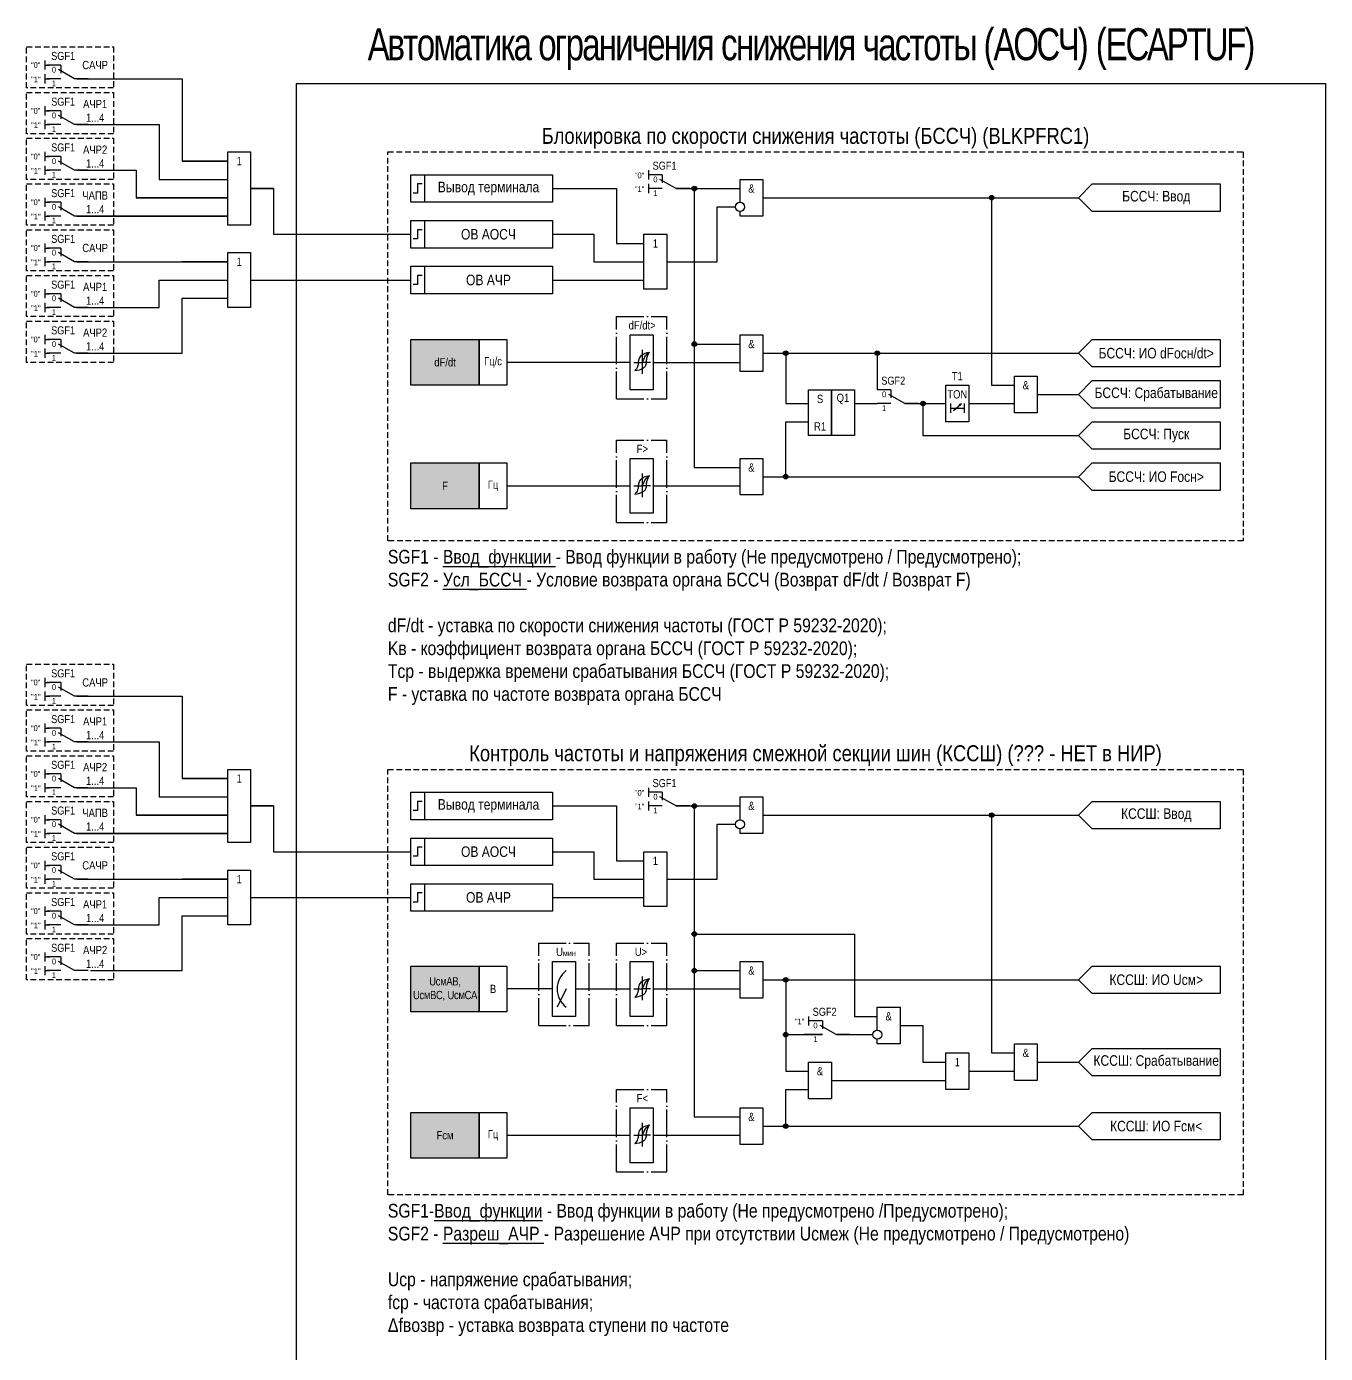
# Model space of a CAD drawing. Header units: millimetres. Extents: x -1311 to 1381, y -299 to 1200.
# Drawn here: x -1311 to -1027, y 900.3 to 1190.4 of the extents above; entities that cross this region are included whole.
import ezdxf
from ezdxf.enums import TextEntityAlignment as Align

# ---------------------------------------------------------------- set-up
doc = ezdxf.new("R2010")
doc.units = ezdxf.units.MM
doc.linetypes.add('ACAD_ISO04W100', pattern=[30, 24, -3, 0, -3])
doc.linetypes.add('штриховая2', pattern=[0.375, 0.25, -0.125])
doc.layers.add('Основная', color=7, linetype='Continuous')
doc.styles.add('1.8_Gost_RD', font='ARIALN.TTF', dxfattribs={"height": 1.8})
doc.styles.add('2.5_Gost_RD', font='ARIALN.TTF', dxfattribs={"height": 2.5})
doc.styles.add('3.5_Gost_RD', font='ARIALN.TTF', dxfattribs={"height": 3.5})
doc.styles.add('Вывод', font='ARIALN.TTF', dxfattribs={"height": 2.5})
doc.styles.add('Компонент', font='ARIALN.TTF', dxfattribs={"height": 3.5})

# ---------------------------------------------------------------- blocks, each defined once
blk = doc.blocks.new('*U898')
at = {"layer": 'Основная', "linetype": 'ACAD_ISO04W100', "ltscale": 0.25}
for p, q in [((0, 0), (11, 0)), ((0, -18), (0, 0)), ((11, -18), (11, 0)), ((0, -18), (11, -18))]:
    blk.add_line(p, q, dxfattribs=at)
at = {"layer": 'Основная', "style": 'Компонент'}
blk.add_attdef('ОУ', text='', height=3.5, dxfattribs=at).set_placement((11, 0), align=Align.MIDDLE_CENTER)
blk = doc.blocks.new('*U993')
at = {"layer": 'Основная', "linetype": 'ACAD_ISO04W100', "ltscale": 0.25}
for p, q in [((0, 0), (11, 0)), ((0, -18), (0, 0)), ((11, -18), (11, 0)), ((0, -18), (11, -18))]:
    blk.add_line(p, q, dxfattribs=at)
at = {"layer": 'Основная', "style": 'Компонент'}
blk.add_attdef('ОУ', text='', height=3.5, dxfattribs=at).set_placement((11, 0), align=Align.MIDDLE_CENTER)
blk = doc.blocks.new('Точка')
at = {"ltscale": 100}
h = blk.add_hatch(color=256, dxfattribs=at)
h.dxf.hatch_style = 1
edge = h.paths.add_edge_path()
edge.add_arc((0, 0), 0.5, 0, 360)
blk.add_circle((0, 0), 0.5, dxfattribs=at)
blk = doc.blocks.new('*U958')
at = {"layer": 'Основная', "ltscale": 0.35}
blk.add_line((6, 6), (6, 2.5), dxfattribs=at)
at = {"layer": 'Основная', "color": 0}
blk.add_line((0, 0), (7, 4), dxfattribs=at)
blk = doc.blocks.new('*U1018')
at = {"layer": 'Основная', "color": 0}
for p, q in [((-3, 6), (-9, 6)), ((-3, 0), (-9, 0)), ((9, 0), (3, 0))]:
    blk.add_line(p, q, dxfattribs=at)
at = {"layer": 'Основная', "ltscale": 0.25, "xscale": -1}
blk.add_blockref('*U958', (3, 0), dxfattribs=at)
at = {"layer": 'Основная'}
for tag, height, style, p in [('ОУ', 3.5, 'Компонент', (-2, 10)), ('В1', 2.5, 'Вывод', (-13, 6)), ('В2', 2.5, 'Вывод', (-6, 4)), ('В3', 2.5, 'Вывод', (-6, -2))]:
    blk.add_attdef(tag, text='', height=height, dxfattribs=dict(at, style=style)).set_placement(p, align=Align.MIDDLE_CENTER)
blk = doc.blocks.new('*U985')
at = {"layer": 'Основная', "color": 0}
for p, q in [((-3, 6), (-9, 6)), ((-3, 0), (-9, 0)), ((9, 0), (3, 0))]:
    blk.add_line(p, q, dxfattribs=at)
at = {"layer": 'Основная', "ltscale": 0.25, "xscale": -1}
blk.add_blockref('*U958', (3, 0), dxfattribs=at)
at = {"layer": 'Основная'}
for tag, height, style, p in [('ОУ', 3.5, 'Компонент', (-2, 10)), ('В1', 2.5, 'Вывод', (-14, 6)), ('В2', 2.5, 'Вывод', (-6, 4)), ('В3', 2.5, 'Вывод', (-6, -2))]:
    blk.add_attdef(tag, text='', height=height, dxfattribs=dict(at, style=style)).set_placement(p, align=Align.MIDDLE_CENTER)

msp = doc.modelspace()

# ---------------------------------------------------------------- hatches: boundary and pattern name
at = {"ltscale": 100, "true_color": 0xf7941d}
h = msp.add_hatch(color=30, dxfattribs=at)
h.dxf.hatch_style = 1
h.paths.add_polyline_path([(-1227, 1122), (-1212, 1122), (-1212, 1112), (-1227, 1112)])
h = msp.add_hatch(color=30, dxfattribs=at)
h.dxf.hatch_style = 1
h.paths.add_polyline_path([(-1227, 1095), (-1212, 1095), (-1212, 1085), (-1227, 1085)])
h = msp.add_hatch(color=30, dxfattribs=at)
h.dxf.hatch_style = 1
h.paths.add_polyline_path([(-1227, 985), (-1212, 985), (-1212, 975), (-1227, 975)])
h = msp.add_hatch(color=30, dxfattribs=at)
h.dxf.hatch_style = 1
h.paths.add_polyline_path([(-1227, 953), (-1212, 953), (-1212, 943), (-1227, 943)])

# ---------------------------------------------------------------- linework, layer by layer
at = {"color": 6, "ltscale": 100}
for p, q in [((-1307, 1183), (-1307, 1181)), ((-1307, 1182), (-1306, 1182)), ((-1307, 1180), (-1307, 1178)), ((-1307, 1179), (-1306, 1179)), ((-1307, 1173), (-1307, 1171)), ((-1307, 1172), (-1306, 1172)), ((-1307, 1170), (-1307, 1168)), ((-1307, 1169), (-1306, 1169)), ((-1307, 1163), (-1307, 1161)), ((-1307, 1162), (-1306, 1162)), ((-1307, 1160), (-1307, 1158)), ((-1307, 1159), (-1306, 1159)), ((-1307, 1153), (-1307, 1151)), ((-1307, 1152), (-1306, 1152)), ((-1307, 1150), (-1307, 1148)), ((-1307, 1149), (-1306, 1149)), ((-1307, 1143), (-1307, 1141)), ((-1307, 1142), (-1306, 1142)), ((-1307, 1140), (-1307, 1138)), ((-1307, 1139), (-1306, 1139)), ((-1307, 1133), (-1307, 1131)), ((-1307, 1132), (-1306, 1132)), ((-1307, 1130), (-1307, 1128)), ((-1307, 1129), (-1306, 1129)), ((-1307, 1123), (-1307, 1121)), ((-1307, 1122), (-1306, 1122)), ((-1307, 1120), (-1307, 1118)), ((-1307, 1119), (-1306, 1119)), ((-1307, 1048), (-1307, 1046)), ((-1307, 1047), (-1306, 1047)), ((-1307, 1045), (-1307, 1043)), ((-1307, 1044), (-1306, 1044)), ((-1307, 1038), (-1307, 1036)), ((-1307, 1037), (-1306, 1037)), ((-1307, 1035), (-1307, 1033)), ((-1307, 1034), (-1306, 1034)), ((-1307, 1028), (-1307, 1026)), ((-1307, 1027), (-1306, 1027)), ((-1307, 1025), (-1307, 1023)), ((-1307, 1024), (-1306, 1024)), ((-1307, 1018), (-1307, 1016)), ((-1307, 1017), (-1306, 1017)), ((-1307, 1015), (-1307, 1013)), ((-1307, 1014), (-1306, 1014)), ((-1307, 1008), (-1307, 1006)), ((-1307, 1007), (-1306, 1007)), ((-1307, 1005), (-1307, 1003)), ((-1307, 1004), (-1306, 1004)), ((-1307, 998), (-1307, 996)), ((-1307, 997), (-1306, 997)), ((-1307, 995), (-1307, 993)), ((-1307, 994), (-1306, 994)), ((-1307, 988), (-1307, 986)), ((-1307, 987), (-1306, 987)), ((-1307, 985), (-1307, 983)), ((-1307, 984), (-1306, 984))]:
    msp.add_line(p, q, dxfattribs=at)
at = {"color": 7, "ltscale": 100}
for p, q in [((-1108.3, 1106.46), (-1106.63, 1107.95)), ((-1106.63, 1107.95), (-1107.15, 1107.73)), ((-1106.63, 1107.95), (-1106.89, 1107.48))]:
    msp.add_line(p, q, dxfattribs=at)
at = {"color": 6, "linetype": 'штриховая2', "ltscale": 5}
for points in [[(-1311, 1186), (-1292, 1186), (-1292, 1177), (-1311, 1177)], [(-1311, 1176), (-1292, 1176), (-1292, 1167), (-1311, 1167)], [(-1311, 1166), (-1292, 1166), (-1292, 1157), (-1311, 1157)], [(-1311, 1156), (-1292, 1156), (-1292, 1147), (-1311, 1147)], [(-1311, 1146), (-1292, 1146), (-1292, 1137), (-1311, 1137)], [(-1311, 1136), (-1292, 1136), (-1292, 1127), (-1311, 1127)], [(-1311, 1126), (-1292, 1126), (-1292, 1117), (-1311, 1117)], [(-1311, 1051), (-1292, 1051), (-1292, 1042), (-1311, 1042)], [(-1311, 1041), (-1292, 1041), (-1292, 1032), (-1311, 1032)], [(-1311, 1031), (-1292, 1031), (-1292, 1022), (-1311, 1022)], [(-1311, 1021), (-1292, 1021), (-1292, 1012), (-1311, 1012)], [(-1311, 1011), (-1292, 1011), (-1292, 1002), (-1311, 1002)], [(-1311, 1001), (-1292, 1001), (-1292, 992), (-1311, 992)], [(-1311, 991), (-1292, 991), (-1292, 982), (-1311, 982)]]:
    msp.add_lwpolyline(points, close=True, dxfattribs=at)
at = {"color": 6, "ltscale": 100}
for points in [[(-1300, 1179), (-1277, 1179), (-1277, 1179), (-1277, 1179), (-1277, 1161), (-1277, 1161), (-1277, 1161), (-1267, 1161), (-1277, 1161)], [(-1300, 1169), (-1282, 1169), (-1282, 1169), (-1282, 1169), (-1282, 1157), (-1277, 1157), (-1277, 1157), (-1267, 1157)], [(-1300, 1159), (-1287, 1159)], [(-1300, 1159), (-1287, 1159), (-1287, 1153), (-1287, 1153), (-1287, 1153), (-1267, 1153), (-1287, 1153)], [(-1257, 1155), (-1262, 1155), (-1262, 1155), (-1262, 1155), (-1257, 1155), (-1257, 1145), (-1227, 1145)], [(-1300, 1139), (-1277, 1139), (-1277, 1139), (-1277, 1139), (-1277, 1139), (-1277, 1139), (-1267, 1139), (-1277, 1139)], [(-1300, 1129), (-1282, 1129), (-1282, 1129), (-1282, 1129), (-1282, 1135), (-1277, 1135), (-1277, 1135), (-1267, 1135)], [(-1262, 1135), (-1227, 1135)], [(-1297, 1119), (-1277, 1119), (-1277, 1131), (-1277, 1131), (-1277, 1131), (-1267, 1131)], [(-1300, 1119), (-1277, 1119)], [(-1300, 1044), (-1277, 1044), (-1277, 1044), (-1277, 1044), (-1277, 1026), (-1277, 1026), (-1277, 1026), (-1267, 1026), (-1277, 1026)], [(-1300, 1034), (-1282, 1034), (-1282, 1034), (-1282, 1034), (-1282, 1022), (-1277, 1022), (-1277, 1022), (-1267, 1022)], [(-1300, 1024), (-1287, 1024), (-1287, 1018), (-1287, 1018), (-1287, 1018), (-1267, 1018), (-1287, 1018)], [(-1257, 1020), (-1262, 1020), (-1262, 1020), (-1262, 1020), (-1257, 1020), (-1257, 1010), (-1227, 1010)], [(-1300, 1004), (-1277, 1004), (-1277, 1004), (-1277, 1004), (-1277, 1004), (-1277, 1004), (-1267, 1004), (-1277, 1004)], [(-1300, 994), (-1282, 994), (-1282, 994), (-1282, 994), (-1282, 1000), (-1277, 1000), (-1277, 1000), (-1267, 1000)], [(-1262, 1000), (-1227, 1000)], [(-1297, 984), (-1277, 984), (-1277, 996), (-1277, 996), (-1277, 996), (-1267, 996)]]:
    msp.add_lwpolyline(points, dxfattribs=at)
at = {"color": 3, "ltscale": 100}
msp.add_lwpolyline([(-1252, 1178), (-1027, 1178), (-1027, -299), (-1252, -299)], close=True, dxfattribs=at)
at = {"color": 6, "ltscale": 100}
for points in [[(-1267, 1163), (-1262, 1163), (-1262, 1147), (-1267, 1147)], [(-1267, 1149), (-1300, 1149), (-1300, 1149), (-1300, 1149)], [(-1267, 1141), (-1262, 1141), (-1262, 1129), (-1267, 1129)], [(-1267, 1028), (-1262, 1028), (-1262, 1012), (-1267, 1012)], [(-1267, 1014), (-1300, 1014), (-1300, 1014), (-1300, 1014)], [(-1267, 1006), (-1262, 1006), (-1262, 994), (-1267, 994)]]:
    msp.add_lwpolyline(points, close=True, dxfattribs=at)
at = {"ltscale": 100}
for points in [[(-1196, 1155), (-1182, 1155), (-1182, 1143), (-1176, 1143)], [(-1169, 1155), (-1165, 1155), (-1165, 1121), (-1155, 1121)], [(-1169, 1155), (-1165, 1155), (-1165, 1094), (-1155, 1094)], [(-1150, 1153), (-1100, 1153), (-1100, 1112), (-1095, 1112)], [(-1171, 1139), (-1160, 1139), (-1160, 1151), (-1156, 1151)], [(-1196, 1145), (-1187, 1145), (-1187, 1139), (-1176, 1139)], [(-1196, 1135), (-1176, 1135)], [(-1150, 1119), (-1145, 1119), (-1145, 1108), (-1140, 1108)], [(-1150, 1119), (-1081, 1119)], [(-1150, 1119), (-1125, 1119), (-1125, 1111)], [(-1130, 1108), (-1125, 1108)], [(-1119, 1108), (-1115, 1108), (-1115, 1101), (-1081, 1101)], [(-1109, 1108), (-1109, 1106)], [(-1109, 1107), (-1106, 1107)], [(-1106, 1108), (-1106, 1106)], [(-1150, 1092), (-1145, 1092), (-1145, 1104), (-1140, 1104)], [(-1196, 1020), (-1182, 1020), (-1182, 1008), (-1176, 1008)], [(-1169, 1020), (-1165, 1020), (-1165, 992), (-1130, 992), (-1130, 974), (-1125, 974)], [(-1169, 1020), (-1165, 1020), (-1165, 984), (-1155, 984)], [(-1169, 1020), (-1165, 1020), (-1165, 952), (-1155, 952)], [(-1171, 1004), (-1160, 1004), (-1160, 1016), (-1156, 1016)], [(-1150, 1018), (-1100, 1018), (-1100, 966), (-1095, 966)], [(-1196, 1010), (-1187, 1010), (-1187, 1004), (-1176, 1004)], [(-1196, 1000), (-1176, 1000)], [(-1150, 982), (-1145, 982), (-1145, 962), (-1140, 962)], [(-1150, 982), (-1145, 982), (-1145, 970), (-1137, 970)], [(-1120, 972), (-1115, 972), (-1115, 964), (-1110, 964)], [(-1145, 970), (-1140, 970)], [(-1140, 970), (-1141, 970)], [(-1150, 950), (-1145, 950), (-1145, 958), (-1140, 958)]]:
    msp.add_lwpolyline(points, dxfattribs=at)
for points in [[(-1227, 1122), (-1212, 1122), (-1212, 1112), (-1227, 1112)], [(-1212, 1122), (-1206, 1122), (-1206, 1112), (-1212, 1112)], [(-1110, 1112), (-1105, 1112), (-1105, 1104), (-1110, 1104)], [(-1140, 1111), (-1135, 1111), (-1135, 1101), (-1140, 1101)], [(-1135, 1111), (-1130, 1111), (-1130, 1101), (-1135, 1101)], [(-1227, 1095), (-1212, 1095), (-1212, 1085), (-1227, 1085)], [(-1212, 1095), (-1206, 1095), (-1206, 1085), (-1212, 1085)], [(-1227, 985), (-1212, 985), (-1212, 975), (-1227, 975)], [(-1212, 985), (-1206, 985), (-1206, 975), (-1212, 975)], [(-1227, 953), (-1212, 953), (-1212, 943), (-1227, 943)], [(-1212, 953), (-1206, 953), (-1206, 943), (-1212, 943)]]:
    msp.add_lwpolyline(points, close=True, dxfattribs=at)
at = {"layer": 'Основная', "ltscale": 100}
for p, q in [((-1175, 1159), (-1175, 1157)), ((-1175, 1156), (-1175, 1154)), ((-1179, 1121.5), (-1179, 1123)), ((-1179, 1123), (-1174, 1123)), ((-1174, 1123), (-1174, 1117)), ((-1179, 1114), (-1179, 1122)), ((-1179, 1117), (-1206, 1117)), ((-1174, 1117), (-1155, 1117)), ((-1174, 1117), (-1174, 1111)), ((-1179, 1111), (-1179, 1114)), ((-1174, 1111), (-1179, 1111)), ((-1179, 1094.5), (-1179, 1096)), ((-1179, 1096), (-1174, 1096)), ((-1179, 1087), (-1179, 1095)), ((-1174, 1096), (-1174, 1090)), ((-1174, 1090), (-1174, 1084)), ((-1174, 1090), (-1155, 1090)), ((-1179, 1084), (-1179, 1087)), ((-1174, 1084), (-1179, 1084)), ((-1175, 1024), (-1175, 1022)), ((-1175, 1021), (-1175, 1019)), ((-1196, 984.5), (-1196, 986)), ((-1196, 986), (-1191, 986)), ((-1196, 977), (-1196, 985)), ((-1191, 986), (-1191, 980)), ((-1179, 984.5), (-1179, 986)), ((-1179, 986), (-1174, 986)), ((-1179, 977), (-1179, 985)), ((-1174, 986), (-1174, 980)), ((-1196, 980), (-1206, 980)), ((-1193, 980), (-1195, 976)), ((-1191, 980), (-1179, 980)), ((-1191, 980), (-1191, 974)), ((-1178.21, 980), (-1176.4, 980)), ((-1174.58, 980), (-1176.4, 980)), ((-1174, 980), (-1155, 980)), ((-1174, 980), (-1174, 974)), ((-1196, 974), (-1196, 977)), ((-1179, 974), (-1179, 977)), ((-1191, 974), (-1196, 974)), ((-1174, 974), (-1179, 974)), ((-1140, 974), (-1140, 972)), ((-1179, 952.5), (-1179, 954)), ((-1179, 954), (-1174, 954)), ((-1179, 945), (-1179, 953)), ((-1174, 954), (-1174, 948)), ((-1206, 948), (-1179, 948)), ((-1174, 948), (-1174, 942)), ((-1174, 948), (-1155, 948)), ((-1179, 942), (-1179, 945)), ((-1174, 942), (-1179, 942))]:
    msp.add_line(p, q, dxfattribs=at)
at = {"layer": 'Основная'}
for p, q in [((-1176.4, 1119.72), (-1176.4, 1114.52)), ((-1176.4, 1092.72), (-1176.4, 1087.52)), ((-1176.4, 982.72), (-1176.4, 977.52)), ((-1176.4, 950.72), (-1176.4, 945.52))]:
    msp.add_line(p, q, dxfattribs=at)
at = {"layer": 'Основная', "color": 7, "ltscale": 100}
for p, q in [((-1178.21, 1117), (-1176.4, 1117)), ((-1174.58, 1117), (-1176.4, 1117)), ((-1206, 1090), (-1179, 1090)), ((-1178.21, 1090), (-1176.4, 1090)), ((-1174.58, 1090), (-1176.4, 1090)), ((-1178.21, 948), (-1176.4, 948)), ((-1174.58, 948), (-1176.4, 948))]:
    msp.add_line(p, q, dxfattribs=at)
at = {"layer": 'Основная', "linetype": 'штриховая2', "ltscale": 5}
for points in [[(-1232, 1163), (-1045, 1163), (-1045, 1078), (-1232, 1078)], [(-1232, 1028), (-1045, 1028), (-1045, 935), (-1232, 935)]]:
    msp.add_lwpolyline(points, close=True, dxfattribs=at)
at = {"layer": 'Основная', "ltscale": 100}
for points in [[(-1227, 1158), (-1224, 1158), (-1224, 1152), (-1227, 1152)], [(-1227, 1158), (-1196, 1158), (-1196, 1152), (-1227, 1152)], [(-1050, 1156), (-1050, 1150), (-1078, 1150), (-1081, 1153), (-1078, 1156)], [(-1227, 1148), (-1224, 1148), (-1224, 1142), (-1227, 1142)], [(-1227, 1148), (-1196, 1148), (-1196, 1142), (-1227, 1142)], [(-1176, 1145), (-1171, 1145), (-1171, 1133), (-1176, 1133)], [(-1227, 1138), (-1224, 1138), (-1224, 1132), (-1227, 1132)], [(-1227, 1138), (-1196, 1138), (-1196, 1132), (-1227, 1132)], [(-1155, 1123), (-1150, 1123), (-1150, 1115), (-1155, 1115)], [(-1095, 1114), (-1090, 1114), (-1090, 1106), (-1095, 1106)], [(-1155, 1096), (-1150, 1096), (-1150, 1088), (-1155, 1088)], [(-1227, 1023), (-1224, 1023), (-1224, 1017), (-1227, 1017)], [(-1227, 1023), (-1196, 1023), (-1196, 1017), (-1227, 1017)], [(-1050, 1021), (-1050, 1015), (-1078, 1015), (-1081, 1018), (-1078, 1021)], [(-1227, 1013), (-1224, 1013), (-1224, 1007), (-1227, 1007)], [(-1227, 1013), (-1196, 1013), (-1196, 1007), (-1227, 1007)], [(-1176, 1010), (-1171, 1010), (-1171, 998), (-1176, 998)], [(-1227, 1003), (-1224, 1003), (-1224, 997), (-1227, 997)], [(-1227, 1003), (-1196, 1003), (-1196, 997), (-1227, 997)], [(-1155, 986), (-1150, 986), (-1150, 978), (-1155, 978)], [(-1095, 968), (-1090, 968), (-1090, 960), (-1095, 960)], [(-1140, 964), (-1135, 964), (-1135, 956), (-1140, 956)], [(-1110, 966), (-1105, 966), (-1105, 958), (-1110, 958)], [(-1155, 954), (-1150, 954), (-1150, 946), (-1155, 946)]]:
    msp.add_lwpolyline(points, close=True, dxfattribs=at)
at = {"layer": 'Основная', "lineweight": 30, "ltscale": 100}
for points in [[(-1224.5, 1156), (-1225.5, 1156), (-1225.5, 1154), (-1226.5, 1154)], [(-1224.5, 1146), (-1225.5, 1146), (-1225.5, 1144), (-1226.5, 1144)], [(-1224.5, 1136), (-1225.5, 1136), (-1225.5, 1134), (-1226.5, 1134)], [(-1224.5, 1021), (-1225.5, 1021), (-1225.5, 1019), (-1226.5, 1019)], [(-1224.5, 1011), (-1225.5, 1011), (-1225.5, 1009), (-1226.5, 1009)], [(-1224.5, 1001), (-1225.5, 1001), (-1225.5, 999), (-1226.5, 999)]]:
    msp.add_lwpolyline(points, dxfattribs=at)
at = {"layer": 'Основная', "ltscale": 100}
for points in [[(-1166, 1155), (-1155, 1155)], [(-1155, 1152), (-1155, 1157), (-1150, 1157), (-1150, 1149), (-1155, 1149), (-1155, 1150)], [(-1150, 1153), (-1081, 1153)], [(-1081, 1119), (-1078, 1122), (-1050, 1122), (-1050, 1116), (-1078, 1116), (-1081, 1119)], [(-1081, 1110), (-1078, 1113), (-1050, 1113), (-1050, 1107), (-1078, 1107), (-1081, 1110)], [(-1090, 1110), (-1090, 1110), (-1090, 1110), (-1081, 1110)], [(-1116, 1108), (-1110, 1108)], [(-1105, 1108), (-1095, 1108)], [(-1081, 1101), (-1078, 1104), (-1050, 1104), (-1050, 1098), (-1078, 1098), (-1081, 1101)], [(-1081, 1092), (-1078, 1095), (-1050, 1095), (-1050, 1089), (-1078, 1089), (-1081, 1092)], [(-1150, 1092), (-1081, 1092)], [(-1155, 1017), (-1155, 1022), (-1150, 1022), (-1150, 1014), (-1155, 1014), (-1155, 1015)], [(-1166, 1020), (-1155, 1020)], [(-1150, 1018), (-1081, 1018)], [(-1081, 982), (-1078, 985), (-1050, 985), (-1050, 979), (-1078, 979), (-1081, 982)], [(-1150, 982), (-1150, 982), (-1150, 982), (-1081, 982)], [(-1125, 971), (-1125, 976), (-1120, 976), (-1120, 968), (-1125, 968), (-1125, 969)], [(-1134, 970), (-1134, 970), (-1134, 970), (-1126, 970)], [(-1081, 964), (-1078, 967), (-1050, 967), (-1050, 961), (-1078, 961), (-1081, 964)], [(-1090, 964), (-1090, 964), (-1090, 964), (-1081, 964)], [(-1105, 962), (-1095, 962)], [(-1135, 960), (-1110, 960)], [(-1081, 950), (-1078, 953), (-1050, 953), (-1050, 947), (-1078, 947), (-1081, 950)], [(-1150, 950), (-1081, 950)]]:
    msp.add_lwpolyline(points, dxfattribs=at)
at = {"layer": 'Основная'}
for centre in [(-1155, 1151), (-1155, 1016), (-1125, 970)]:
    msp.add_circle(centre, 1, dxfattribs=at)
at = {"layer": 'Основная', "ltscale": 100}
msp.add_arc((-1190, 980), 5, 126.8699, 233.1301, dxfattribs=at)
at = {"layer": 'Основная'}
for points in [[(-1177.2, 1116.92), (-1177.05, 1117.71), (-1176.56, 1118.54), (-1174.8, 1119.26)], [(-1176.4, 1117), (-1176, 1117.72), (-1175.53, 1118.6), (-1174.8, 1119.26)], [(-1175.52, 1116.92), (-1175.4, 1117.71), (-1175.19, 1118.54), (-1174.8, 1119.26)], [(-1177.2, 1116.92), (-1177.4, 1116.13), (-1178, 1115.12)], [(-1175.52, 1116.92), (-1175.75, 1116.13), (-1176.24, 1115.67), (-1178, 1115.12)], [(-1177.2, 1089.92), (-1177.05, 1090.71), (-1176.56, 1091.54), (-1174.8, 1092.26)], [(-1176.4, 1090), (-1176, 1090.72), (-1175.53, 1091.6), (-1174.8, 1092.26)], [(-1175.52, 1089.92), (-1175.4, 1090.71), (-1175.19, 1091.54), (-1174.8, 1092.26)], [(-1177.2, 1089.92), (-1177.4, 1089.13), (-1178, 1088.12)], [(-1175.52, 1089.92), (-1175.75, 1089.13), (-1176.24, 1088.67), (-1178, 1088.12)], [(-1177.2, 979.92), (-1177.05, 980.71), (-1176.56, 981.54), (-1174.8, 982.26)], [(-1176.4, 980), (-1176, 980.72), (-1175.53, 981.6), (-1174.8, 982.26)], [(-1175.52, 979.92), (-1175.4, 980.71), (-1175.19, 981.54), (-1174.8, 982.26)], [(-1177.2, 979.92), (-1177.4, 979.13), (-1178, 978.12)], [(-1175.52, 979.92), (-1175.75, 979.13), (-1176.24, 978.67), (-1178, 978.12)], [(-1177.2, 947.92), (-1177.05, 948.71), (-1176.56, 949.54), (-1174.8, 950.26)], [(-1176.4, 948), (-1176, 948.72), (-1175.53, 949.6), (-1174.8, 950.26)], [(-1175.52, 947.92), (-1175.4, 948.71), (-1175.19, 949.54), (-1174.8, 950.26)], [(-1177.2, 947.92), (-1177.4, 947.13), (-1178, 946.12)], [(-1175.52, 947.92), (-1175.75, 947.13), (-1176.24, 946.67), (-1178, 946.12)]]:
    msp.add_spline(points, degree=3, dxfattribs=at)

# ---------------------------------------------------------------- block references
at = {"layer": 'Основная', "color": 6, "ltscale": 0.25, "xscale": 0.5, "yscale": 0.5, "zscale": 0.5}
for p in [(-1302, 1179), (-1302, 1169), (-1302, 1159), (-1302, 1149), (-1302, 1139), (-1302, 1129), (-1302, 1119), (-1302, 1044), (-1302, 1034), (-1302, 1024), (-1302, 1014), (-1302, 1004), (-1302, 994), (-1302, 984)]:
    msp.add_blockref('*U985', p, dxfattribs=at).add_auto_attribs({'ОУ': 'SGF1', 'В1': '"0"', 'В2': '0', 'В3': '1'})
at = {"layer": 'Основная', "ltscale": 0.25}
ref = msp.add_blockref('*U1018', (-1170.5, 1155), dxfattribs=dict(at, xscale=0.5, yscale=0.5, zscale=0.5))
ref.add_attrib('ОУ', 'SGF1', dxfattribs={"height": 1.75, "style": 'Компонент'}).set_placement((-1171.5, 1160), align=Align.MIDDLE_CENTER)
ref.add_attrib('В2', '0', dxfattribs={"height": 1.25, "style": 'Вывод'}).set_placement((-1173.5, 1157), align=Align.MIDDLE_CENTER)
ref.add_attrib('В3', '1', dxfattribs={"height": 1.25, "style": 'Вывод'}).set_placement((-1173.5, 1154), align=Align.MIDDLE_CENTER)
at = {"layer": 'Основная', "ltscale": 100}
for p in [(-1165, 1155), (-1100, 1153), (-1165, 1121), (-1145, 1119), (-1145, 1092), (-1165, 1020), (-1100, 1018), (-1165, 992), (-1165, 984), (-1145, 982), (-1145, 970), (-1145, 950)]:
    msp.add_blockref('Точка', p, dxfattribs=at)
at = {"layer": 'Основная', "ltscale": 0.25}
for name, p in [('*U898', (-1182, 1127)), ('*U993', (-1182, 1100)), ('*U993', (-1199, 990)), ('*U898', (-1182, 990)), ('*U993', (-1182, 958))]:
    msp.add_blockref(name, p, dxfattribs=at)
at = {"layer": 'Основная', "color": 3, "ltscale": 100}
for p in [(-1125, 1119), (-1115, 1108)]:
    msp.add_blockref('Точка', p, dxfattribs=at)
at = {"layer": 'Основная', "ltscale": 0.25}
ref = msp.add_blockref('*U1018', (-1120.5, 1108), dxfattribs=dict(at, xscale=0.5, yscale=0.5, zscale=0.5))
ref.add_attrib('ОУ', 'SGF2', dxfattribs={"height": 1.75, "style": 'Компонент'}).set_placement((-1121.5, 1113), align=Align.MIDDLE_CENTER)
ref.add_attrib('В2', '0', dxfattribs={"height": 1.25, "style": 'Вывод'}).set_placement((-1123.5, 1110), align=Align.MIDDLE_CENTER)
ref.add_attrib('В3', '1', dxfattribs={"height": 1.25, "style": 'Вывод'}).set_placement((-1123.5, 1107), align=Align.MIDDLE_CENTER)
ref = msp.add_blockref('*U1018', (-1170.5, 1020), dxfattribs=dict(at, xscale=0.5, yscale=0.5, zscale=0.5))
ref.add_attrib('ОУ', 'SGF1', dxfattribs={"height": 1.75, "style": 'Компонент'}).set_placement((-1171.5, 1025), align=Align.MIDDLE_CENTER)
ref.add_attrib('В2', '0', dxfattribs={"height": 1.25, "style": 'Вывод'}).set_placement((-1173.5, 1022), align=Align.MIDDLE_CENTER)
ref.add_attrib('В3', '1', dxfattribs={"height": 1.25, "style": 'Вывод'}).set_placement((-1173.5, 1019), align=Align.MIDDLE_CENTER)
ref = msp.add_blockref('*U1018', (-1135.5, 970), dxfattribs=dict(at, xscale=0.5, yscale=0.5, zscale=0.5))
ref.add_attrib('ОУ', 'SGF2', dxfattribs={"height": 1.75, "style": 'Компонент'}).set_placement((-1136.5, 975), align=Align.MIDDLE_CENTER)
ref.add_attrib('В2', '0', dxfattribs={"height": 1.25, "style": 'Вывод'}).set_placement((-1138.5, 972), align=Align.MIDDLE_CENTER)
ref.add_attrib('В3', '1', dxfattribs={"height": 1.25, "style": 'Вывод'}).set_placement((-1138.5, 969), align=Align.MIDDLE_CENTER)

# ---------------------------------------------------------------- texts
at = {"color": 30, "ltscale": 100}
for s, insert, char_height, width, attachment_point, style in [('{\\W0.9;\\T0.9;\\C3;Автоматика ограничения снижения частоты (АОСЧ) (ECAPTUF)}', (-1139.5, 1185.5), 7, 225, 5, '3.5_Gost_RD'), ('САЧР', (-1296, 1182), 1.8, 8, 5, '2.5_Gost_RD'), ('АЧР1 1...4', (-1296, 1172), 1.8, 8, 5, '2.5_Gost_RD'), ('Блокировка по скорости снижения частоты (БССЧ) (BLKPFRC1)', (-1138.5, 1166), 3.5, 187, 5, '3.5_Gost_RD'), ('АЧР2 1...4', (-1296, 1162), 1.8, 8, 5, '2.5_Gost_RD'), ('ЧАПВ 1...4', (-1296, 1152), 1.8, 8, 5, '2.5_Gost_RD'), ('САЧР', (-1296, 1142), 1.8, 8, 5, '2.5_Gost_RD'), ('АЧР1 1...4', (-1296, 1132), 1.8, 8, 5, '2.5_Gost_RD'), ('АЧР2 1...4', (-1296, 1122), 1.8, 8, 5, '2.5_Gost_RD'), ('{\\H0.85714x;SGF1 - \\LВвод_функции\\l - Ввод функции в работу (Не предусмотрено / Предусмотрено);\\PSGF2 - \\LУсл_БССЧ\\l - Условие возврата органа БССЧ (Возврат dF/dt / Возврат F)\\P\\PdF/dt - уставка по скорости снижения частоты (ГОСТ Р 59232-2020);\\PKв - коэффициент возврата органа БССЧ (ГОСТ Р 59232-2020);\\PTср - выдержка времени срабатывания БССЧ (ГОСТ Р 59232-2020);\\PF - уставка по частоте возврата органа БССЧ}\\P ', (-1232, 1076), 3.5, 187, 1, '3.5_Gost_RD'), ('САЧР', (-1296, 1047), 1.8, 8, 5, '2.5_Gost_RD'), ('АЧР1 1...4', (-1296, 1037), 1.8, 8, 5, '2.5_Gost_RD'), ('Контроль частоты и напряжения смежной секции шин (КССШ) {\\C1;(??? - НЕТ в НИР)}', (-1138.5, 1031), 3.5, 187, 5, '3.5_Gost_RD'), ('АЧР2 1...4', (-1296, 1027), 1.8, 8, 5, '2.5_Gost_RD'), ('ЧАПВ 1...4', (-1296, 1017), 1.8, 8, 5, '2.5_Gost_RD'), ('САЧР', (-1296, 1007), 1.8, 8, 5, '2.5_Gost_RD'), ('АЧР1 1...4', (-1296, 997), 1.8, 8, 5, '2.5_Gost_RD'), ('АЧР2 1...4', (-1296, 987), 1.8, 8, 5, '2.5_Gost_RD'), ('{\\H0.85714x;SGF1-\\LВвод_функции\\l - Ввод функции в работу (Не предусмотрено /Предусмотрено);\\PSGF2 - \\LРазреш_АЧР\\l - Разрешение АЧР при отсутствии Uсмеж (Не предусмотрено / Предусмотрено)\\P\\PUср - напряжение срабатывания;\\Pfср - частота срабатывания;\\PΔfвозвр - уставка возврата ступени по частоте}\\P ', (-1232, 933), 3.5, 187, 1, '3.5_Gost_RD')]:
    msp.add_mtext(s, dxfattribs=dict(at, insert=insert, char_height=char_height, width=width, attachment_point=attachment_point, style=style))
at = {"color": 6, "ltscale": 100, "char_height": 1.25, "attachment_point": 1, "style": '3.5_Gost_RD'}
for insert in [(-1310, 1179.5), (-1310, 1169.5), (-1310, 1159.5), (-1310, 1149.5), (-1310, 1139.5), (-1310, 1129.5), (-1310, 1119.5), (-1310, 1044.5), (-1310, 1034.5), (-1310, 1024.5), (-1310, 1014.5), (-1310, 1004.5), (-1310, 994.5), (-1310, 984.5)]:
    msp.add_mtext_dynamic_manual_height_columns('"1"', width=2, gutter_width=17.5, heights=[0], dxfattribs=dict(at, insert=insert))
at = {"color": 6, "ltscale": 100, "char_height": 1.8, "width": 5, "attachment_point": 5, "style": '2.5_Gost_RD'}
for insert in [(-1264.5, 1161), (-1264.5, 1139), (-1264.5, 1026), (-1264.5, 1004)]:
    msp.add_mtext('1', dxfattribs=dict(at, insert=insert))
at = {"ltscale": 100, "char_height": 1.8, "attachment_point": 5}
for s, insert, width, style in [('dF/dt', (-1219.5, 1117), 15, '1.8_Gost_RD'), ('Гц/с', (-1209, 1117), 6, '1.8_Gost_RD'), ('T1', (-1107.5, 1114), 5, '2.5_Gost_RD'), ('S', (-1137.5, 1109), 5, '2.5_Gost_RD'), ('Q1', (-1132.5, 1109), 5, '2.5_Gost_RD'), ('TON', (-1107.5, 1110), 5, '2.5_Gost_RD'), ('R1', (-1137.5, 1103), 5, '2.5_Gost_RD'), ('Гц', (-1209, 1090), 6, '1.8_Gost_RD'), ('F', (-1219.5, 1090), 15, '1.8_Gost_RD'), ('{\\T0.95;UсмAB,\\PUсмBC, UсмCA}', (-1219.5, 980), 15, '1.8_Gost_RD'), ('В ', (-1209, 980), 6, '1.8_Gost_RD'), ('Fсм', (-1219.5, 948), 15, '1.8_Gost_RD'), ('Гц', (-1209, 948), 6, '1.8_Gost_RD')]:
    msp.add_mtext(s, dxfattribs=dict(at, insert=insert, width=width, style=style))
at = {"layer": 'Основная', "ltscale": 100, "attachment_point": 1}
for s, width, insert, char_height, style in [('"0"', 2, (-1178, 1158.5), 1.25, '3.5_Gost_RD'), ('"1"', 2, (-1178, 1155.5), 1.25, '3.5_Gost_RD'), ('"0"', 2, (-1178, 1023.5), 1.25, '3.5_Gost_RD'), ('"1"', 2, (-1178, 1020.5), 1.25, '3.5_Gost_RD'), ('\\pi2.78586;U{\\H0.66667x;мин}', 11, (-1198, 989), 1.8, '1.8_Gost_RD'), ('U>', 4, (-1178, 989), 1.8, '1.8_Gost_RD'), ('"1"', 2, (-1143, 973.5), 1.25, '3.5_Gost_RD')]:
    msp.add_mtext_dynamic_manual_height_columns(s, width=width, gutter_width=17.5, heights=[0], dxfattribs=dict(at, insert=insert, char_height=char_height, style=style))
at = {"layer": 'Основная', "color": 0, "ltscale": 100, "char_height": 2.3, "width": 28, "attachment_point": 5, "style": '2.5_Gost_RD'}
for s, insert in [('{\\C256;Вывод терминала}', (-1210, 1155)), ('{\\C256;ОВ АОСЧ}', (-1210, 1145)), ('{\\C256;ОВ АЧР}', (-1210, 1135)), ('{\\C256;БССЧ: ИО dFосн/dt>}', (-1064, 1119)), ('{\\C256;БССЧ: Срабатывание}', (-1064, 1110)), ('{\\C256;БССЧ: Пуск}', (-1064, 1101)), ('{\\C256;БССЧ: ИО Fосн>}', (-1064, 1092)), ('{\\C256;Вывод терминала}', (-1210, 1020)), ('{\\C256;ОВ АОСЧ}', (-1210, 1010)), ('{\\C256;ОВ АЧР}', (-1210, 1000)), ('{\\C256;КССШ: ИО Uсм>}', (-1064, 982)), ('{\\C256;КССШ: Срабатывание}', (-1064, 964)), ('{\\C256;КССШ: ИО Fсм<}', (-1064, 950))]:
    msp.add_mtext(s, dxfattribs=dict(at, insert=insert))
at = {"layer": 'Основная', "ltscale": 100, "attachment_point": 5, "style": '2.5_Gost_RD'}
for s, insert, char_height, width in [('&', (-1152.5, 1155), 1.8, 5), ('БССЧ: Ввод', (-1064, 1153), 2.3, 28), ('1', (-1173.5, 1143), 1.8, 5), ('&', (-1152.5, 1121), 1.8, 5), ('&', (-1092.5, 1112), 1.8, 5), ('&', (-1152.5, 1094), 1.8, 5), ('&', (-1152.5, 1020), 1.8, 5), ('КССШ: Ввод', (-1064, 1018), 2.3, 28), ('1', (-1173.5, 1008), 1.8, 5), ('&', (-1152.5, 984), 1.8, 5), ('&', (-1122.5, 974), 1.8, 5), ('&', (-1092.5, 966), 1.8, 5), ('1', (-1107.5, 964), 1.8, 5), ('&', (-1137.5, 962), 1.8, 5), ('&', (-1152.5, 952), 1.8, 5)]:
    msp.add_mtext(s, dxfattribs=dict(at, insert=insert, char_height=char_height, width=width))
at = {"layer": 'Основная', "color": 7, "ltscale": 100, "char_height": 1.8, "attachment_point": 1, "style": '1.8_Gost_RD'}
for s, width, insert in [('\\pi0.63977;dF/dt>', 7, (-1180, 1126)), ('\\pi4.41276;F>', 11, (-1182, 1099)), ('\\pi4.41276;F<', 11, (-1182, 957))]:
    msp.add_mtext_dynamic_manual_height_columns(s, width=width, gutter_width=17.5, heights=[0], dxfattribs=dict(at, insert=insert))

doc.saveas('drawing.dxf')
